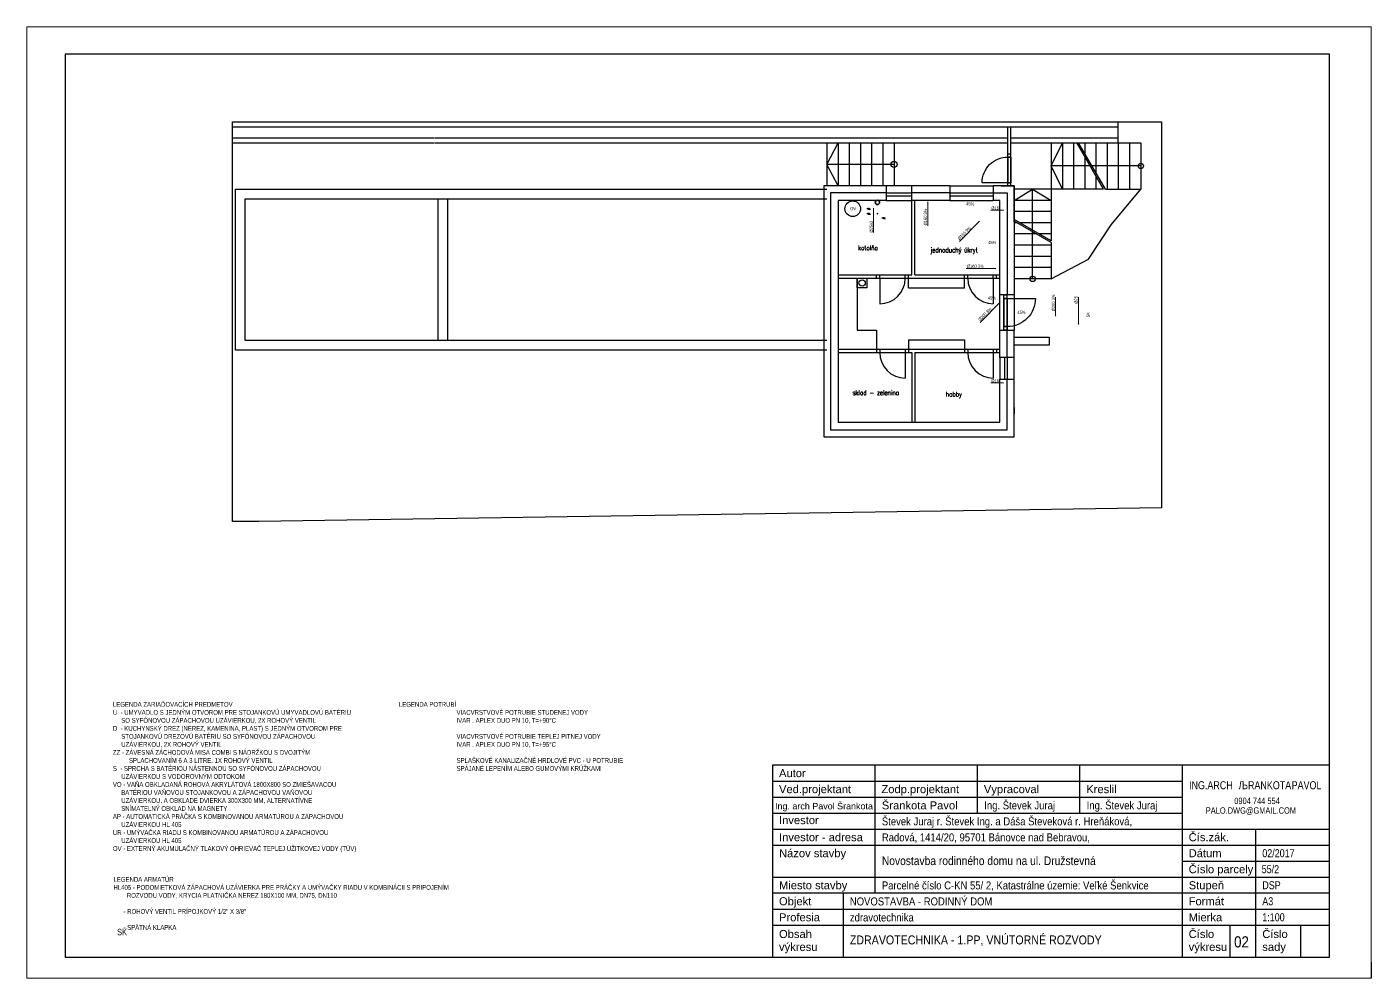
# Model space of a CAD drawing. Header units: millimetres. Extents: x -56794 to 98960, y -34660 to 63407.
# Drawn here: x 56960 to 98960, y -34660 to -4960 of the extents above; entities that cross this region are included whole.
import ezdxf
from ezdxf.enums import TextEntityAlignment as Align
from ezdxf.lldxf.tags import DXFTag

# ---------------------------------------------------------------- set-up
doc = ezdxf.new("R2010")
doc.units = ezdxf.units.MM
doc.header["$LTSCALE"] = 100
doc.linetypes.add('KANNERNV', pattern=[15, 1, -1, 1, -1, 1, -1, 1, -1, 1, -1, -5])
doc.linetypes.add('VODPITNV', pattern=[16, 1, -1, 1, -1, 1, -1, 1, -1, 1, -3, -4])
for name, color, linetype in [('DIM_100', 64, 'Continuous'), ('DVE_REZ', 1, 'Continuous'), ('KOTY', 2, 'Continuous'), ('MUR-POH', 64, 'Continuous'), ('MUR_POH', 64, 'Continuous'), ('MUR_REZ', 3, 'Continuous'), ('NAB_ZAR', 14, 'Continuous'), ('POP', 7, 'Continuous'), ('ROZPISKA100', 7, 'Continuous'), ('SAN-POH', 151, 'Continuous'), ('TXT_50_MIESTN', 7, 'Continuous')]:
    doc.layers.add(name, color=color, linetype=linetype)
for name, color, linetype, lineweight in [('KotyZdravotechnika', 4, 'Continuous', 9), ('SPLASKOVE', 34, 'KANNERNV', 15), ('STUDENAVODA', 150, 'VODPITNV', 15), ('VentilyPrvky', 6, 'Continuous', 9)]:
    doc.layers.add(name, color=color, linetype=linetype, lineweight=lineweight)
doc.layers.add('RAM_100', color=160, linetype='Continuous', plot=False)
doc.styles.add('ARIAL', font='arial.ttf', dxfattribs={"height": 250})
doc.styles.add('ROMANS', font='arial.ttf', dxfattribs={"width": 0.85})
doc.styles.add('SIMPLEX', font='SIMPLEX.SHX', dxfattribs={"width": 0.7})
doc.styles.get("Standard").update_dxf_attribs({"font": 'arial.ttf'})
doc.styles.add('TR-ELEC', font='TXT', dxfattribs={"width": 0.75, "height": 2})
tags = doc.linetypes.add('DASHED', pattern=[0.75, 0.5, -0.25]).pattern_tags.tags
tags[6:7] = [DXFTag(74, 4), DXFTag(75, 0), DXFTag(340, '0'), DXFTag(46, 1.0), DXFTag(50, 0.0), DXFTag(44, 0.0), DXFTag(45, 0.0)]
tags[4:5] = [DXFTag(74, 4), DXFTag(75, 0), DXFTag(340, '0'), DXFTag(46, 1.0), DXFTag(50, 0.0), DXFTag(44, 0.0), DXFTag(45, 0.0)]

# ---------------------------------------------------------------- blocks, each defined once
blk = doc.blocks.new('GulovyVentilPaka')
at = {"layer": 'VentilyPrvky'}
for p, q in [((82450, 24040), (82450, 24014)), ((82450, 24014), (82512, 24014))]:
    blk.add_line(p, q, dxfattribs=at)
for points in [[(82436, 24045), (82410, 24055), (82410, 24025), (82436, 24035)], [(82464, 24035), (82489, 24025), (82489, 24055), (82464, 24045)]]:
    blk.add_lwpolyline(points, dxfattribs=at)
blk.add_circle((82450, 24040), 14.9, dxfattribs=at)
blk = doc.blocks.new('Z_RAM_A_3_hp 1220')
at = {"layer": 'POP', "linetype": 'Continuous'}
blk.add_lwpolyline([(-288.5, -408), (-6.5, -408), (-6.5, -13), (-288.5, -13)], close=True, dxfattribs=at)
at = {"layer": 'RAM_100', "color": 150, "linetype": 'Continuous', "lineweight": 0}
blk.add_lwpolyline([(-297, -420), (0, -420), (0, 0), (-297, 0)], close=True, dxfattribs=at)
at = {"layer": 'RAM_100', "linetype": 'Continuous'}
blk.add_lwpolyline([(-288.5, -13), (-288.5, -408), (-6.5, -408), (-6.5, -13)], close=True, dxfattribs=at)

msp = doc.modelspace()

# ---------------------------------------------------------------- hatches: boundary and pattern name
at = {"layer": 'STUDENAVODA'}
h = msp.add_hatch(color=256, dxfattribs=at)
h.set_gradient(color1=(0, 102, 204), color2=(0, 102, 204))
edge = h.paths.add_edge_path()
edge.add_arc((83535, -10791), 28.6, 0, 360)

# ---------------------------------------------------------------- linework, layer by layer
at = {"layer": 'DVE_REZ', "color": 8, "linetype": 'ByBlock'}
msp.add_lwpolyline([(87605, -9826), (86805, -9826, -0.414214), (87605, -9026)], format="xyb", dxfattribs=at)
at = {"layer": 'KOTY'}
msp.add_line((98960, -34160), (98960, -34660), dxfattribs=at)
at = {"layer": 'KOTY', "color": 8, "flags": 128}
for points in [[(82906, -12806), (82906, -14426), (83506, -14426)], [(84506, -13106), (84506, -12806)], [(86256, -13106), (86256, -12806)], [(84506, -13106), (86256, -13106)], [(83506, -14426), (83506, -15026)], [(84506, -14726), (86256, -14726)], [(84506, -14726), (84506, -15026)], [(86256, -14726), (86256, -15026)]]:
    msp.add_lwpolyline(points, dxfattribs=at)
at = {"layer": 'KotyZdravotechnika'}
for p, q in [((85097, -10450), (85115, -10432)), ((85106, -10419), (85106, -11174)), ((83405, -10645), (83423, -10628)), ((83405, -10799), (83423, -10782)), ((83414, -10622), (83414, -11375)), ((87479, -10686), (87081, -10686)), ((87462, -10678), (87479, -10695)), ((86727, -11022), (86097, -11656)), ((86700, -11037), (86724, -11037)), ((87233, -12504), (86309, -12504)), ((87202, -12495), (87219, -12513)), ((89104, -13397), (89104, -13989)), ((89818, -13397), (89818, -14249)), ((87371, -13552), (86741, -14187)), ((87343, -13567), (87368, -13567)), ((89095, -13982), (89113, -13964)), ((89809, -14241), (89826, -14224)), ((87479, -16076), (87081, -16076)), ((87462, -16067), (87479, -16085))]:
    msp.add_line(p, q, dxfattribs=at)
at = {"layer": 'MUR-POH', "color": 8}
for points in [[(91062, -8576), (91062, -7926)], [(63383, -9926), (63383, -8426), (69700, -8426)], [(63383, -9926), (63383, -8426), (69700, -8426)], [(63383, -8576), (69700, -8576)], [(63383, -8576), (69700, -8576)], [(69713, -8426), (87605, -8426)], [(69713, -8426), (81556, -8426)], [(69713, -8576), (87605, -8576)], [(69713, -8576), (81656, -8576)], [(87705, -8426), (91062, -8426)], [(87705, -8576), (91765, -8576)], [(87705, -8576), (91064, -8576)], [(90362, -8576), (90362, -9515)], [(90712, -8576), (90712, -10026)], [(91062, -8576), (91062, -10026)], [(91414, -8576), (91414, -10026)], [(91765, -8576), (91765, -10026)], [(87605, -9026), (87705, -9026)], [(87605, -9026), (87705, -9026)], [(87605, -9826), (87705, -9826)], [(87806, -10376), (88385, -10026), (88964, -10376)], [(88385, -12828), (88385, -10026)], [(88964, -12826), (90128, -12213), (90835, -11139), (91765, -10026)], [(90658, -10026), (91765, -10026)], [(88964, -11696), (88964, -12827)], [(88964, -11775), (87806, -11775)], [(88964, -12125), (87806, -12125)], [(88964, -12126), (87806, -12126)], [(88964, -12475), (87806, -12475)], [(88964, -12476), (87806, -12476)], [(88964, -12826), (87806, -12826)], [(88964, -12827), (87806, -12827)], [(87806, -14648), (88905, -14648), (88905, -14898), (87806, -14898)]]:
    msp.add_lwpolyline(points, dxfattribs=at)
at = {"layer": 'MUR_POH', "color": 8, "linetype": 'DASHED', "ltscale": 250}
msp.add_line((81956, -10026), (81956, -10026), dxfattribs=at)
at = {"layer": 'MUR_POH', "color": 8}
for p in [(87806, -11042), (87806, -10970)]:
    msp.add_line(p, (87806, -9926), dxfattribs=at)
at = {"layer": 'MUR_POH', "color": 8, "flags": 128}
for points in [[(63383, -20400), (63383, -8046)], [(84606, -9926), (84606, -9926)], [(85801, -9926), (87156, -9926)], [(87406, -9926), (87406, -9926), (87806, -9926), (87806, -10026)], [(87406, -9926), (87406, -9926), (87806, -9926), (87806, -10026)], [(87806, -13326), (87706, -13326)], [(87706, -14426), (87806, -14426)], [(87806, -15282), (87806, -14426)], [(87806, -15959), (87806, -15282)], [(87806, -16841), (87806, -17046)], [(81856, -17756), (82256, -17756)]]:
    msp.add_lwpolyline(points, dxfattribs=at)
at = {"layer": 'MUR_POH', "color": 8, "linetype": 'DASHED', "ltscale": 250, "flags": 128}
for points in [[(81956, -8576), (81956, -9926)], [(82306, -9926), (81956, -9251), (82306, -8576)], [(82306, -8576), (82306, -9926)], [(82654, -8576), (82654, -9926)], [(83004, -8576), (83004, -9926)], [(83354, -8576), (83354, -9926)], [(83704, -8576), (83704, -9926)], [(84056, -8576), (84056, -9926)], [(88964, -8576), (88964, -10026)], [(89314, -10026), (88964, -9301), (89314, -8576)], [(89314, -8576), (89314, -10026)], [(89662, -8576), (89662, -10026)], [(90012, -8576), (90012, -8908)], [(90012, -9008), (90012, -10026)], [(84056, -9251), (81956, -9251)], [(91765, -9301), (88964, -9301)], [(90362, -9615), (90362, -10026)], [(90600, -10026), (87806, -10026)], [(88964, -10026), (88964, -11638)], [(69813, -14756), (69813, -10326)], [(70113, -14756), (70113, -10326)], [(88964, -10376), (87806, -10376)], [(88964, -10725), (87806, -10725)], [(88964, -11075), (87988, -11075)], [(88964, -11425), (88594, -11425)], [(87356, -14426), (87356, -13326)], [(87806, -13326), (87806, -14426)]]:
    msp.add_lwpolyline(points, dxfattribs=at)
at = {"layer": 'MUR_POH', "color": 8, "ltscale": 250, "flags": 128}
for points in [[(81956, -15056), (63483, -15056), (63483, -10026), (81956, -10026)], [(81956, -14756), (63783, -14756), (63783, -10326), (81956, -10326)]]:
    msp.add_lwpolyline(points, dxfattribs=at)
at = {"layer": 'MUR_POH', "color": 8}
for points in [[(84606, -9926), (83806, -9926)], [(87806, -9926), (87806, -11042)], [(83806, -10141), (82071, -10141), (82071, -17541), (87591, -17541), (87591, -15959)], [(83806, -10141), (84608, -10141)], [(83806, -10231), (84606, -10231)], [(83806, -10376), (84606, -10376)], [(85801, -10141), (84608, -10141)], [(85801, -10141), (87156, -10141)], [(85801, -10231), (87156, -10231)], [(85801, -10376), (87156, -10376)], [(87156, -10141), (87591, -10141), (87591, -13326)], [(87356, -10376), (87156, -10376)], [(87356, -13326), (87356, -10376)], [(87356, -15282), (87356, -14426)], [(87591, -15282), (87591, -14426)], [(87356, -15282), (87356, -15959)], [(87501, -15282), (87501, -15959)], [(87591, -15282), (87591, -15959)]]:
    msp.add_lwpolyline(points, dxfattribs=at)
at = {"layer": 'MUR_POH', "color": 8, "linetype": 'DASHED', "ltscale": 250}
msp.add_circle((84056, -9251), 95.8, dxfattribs=at)
at = {"layer": 'MUR_REZ', "color": 8}
msp.add_line((87706, -13326), (87356, -13326), dxfattribs=at)
at = {"layer": 'MUR_REZ', "color": 8, "flags": 128}
for points in [[(92409, -19977), (64205, -20400), (63383, -20400), (63383, -7926), (63383, -7926), (92409, -7926), (92409, -19977)], [(91062, -8076), (91062, -7926)], [(83806, -9926), (81856, -9926), (81856, -17756), (87806, -17756), (87806, -15959)], [(83806, -9926), (83806, -10376)], [(85801, -9926), (84606, -9926)], [(84606, -10376), (84606, -9926)], [(85801, -9926), (85801, -10376)], [(87806, -9926), (87156, -9926)], [(87156, -9926), (87156, -10376)], [(83806, -10376), (82306, -10376), (82306, -17306), (87356, -17306), (87356, -15959)], [(84606, -12706), (84606, -10376)], [(85801, -10376), (84606, -10376)], [(84706, -12706), (84706, -10376)], [(85801, -10376), (84706, -10376)], [(87806, -11027), (87806, -13326)], [(82306, -12706), (83506, -12706)], [(82306, -12806), (83506, -12806)], [(83506, -12806), (83506, -12706)], [(84506, -12706), (84606, -12706)], [(84506, -12806), (84506, -12706)], [(84506, -12806), (86306, -12806)], [(84706, -12706), (86306, -12706)], [(86256, -12806), (86256, -12706)], [(87256, -12806), (87256, -12706)], [(87256, -12706), (87356, -12706)], [(87256, -12806), (87356, -12806)], [(87356, -14426), (87706, -14426)], [(82306, -15026), (83506, -15026)], [(83506, -15026), (83506, -15126)], [(84506, -15026), (86256, -15026)], [(84506, -15026), (84506, -15126)], [(86256, -15026), (86256, -15126)], [(87256, -15026), (87256, -15126)], [(87256, -15026), (87356, -15026)], [(82306, -15126), (83506, -15126)], [(84506, -15126), (84606, -15126)], [(84606, -15126), (84606, -17306)], [(84706, -15126), (84706, -17306)], [(84706, -15126), (86256, -15126)], [(87256, -15126), (87356, -15126)], [(87806, -15282), (87356, -15282)], [(87356, -15959), (87806, -15959)]]:
    msp.add_lwpolyline(points, dxfattribs=at)
at = {"layer": 'MUR_REZ', "color": 8}
for points in [[(63383, -8076), (91062, -8076)], [(90600, -10026), (89763, -8576)], [(90658, -10026), (89820, -8576)], [(88964, -11638), (87806, -10970)], [(88964, -11696), (87806, -11027)], [(87888, -11075), (87806, -11075)], [(88494, -11425), (87806, -11425)]]:
    msp.add_lwpolyline(points, dxfattribs=at)
at = {"layer": 'MUR_REZ', "color": 8, "flags": 128}
msp.add_lwpolyline([(82906, -13106), (82906, -12806), (83206, -12806), (83206, -13106)], close=True, dxfattribs=at)
at = {"layer": 'MUR_REZ', "color": 8}
for centre in [(91765, -9301), (88385, -12828)]:
    msp.add_circle(centre, 84.2, dxfattribs=at)
at = {"layer": 'NAB_ZAR', "color": 8}
for p, q in [((87605, -9826), (87705, -9826)), ((87591, -14316), (87481, -14316)), ((87591, -14426), (87481, -14426))]:
    msp.add_line(p, q, dxfattribs=at)
at = {"layer": 'NAB_ZAR', "color": 8, "flags": 128}
for points in [[(87605, -8926), (87606, -8076)], [(87705, -8926), (87705, -8076)], [(87605, -9026), (87605, -8926)], [(87605, -8926), (87705, -8926)], [(87605, -9026), (87605, -8926)], [(87605, -8926), (87705, -8926)], [(87605, -9026), (87605, -9826)], [(87605, -9026), (87705, -9026)], [(87705, -9026), (87605, -9026)], [(87605, -9826), (87605, -9026)], [(87605, -9026), (87605, -9826)], [(87605, -9026), (87705, -9026)], [(87705, -9026), (87605, -9026)], [(87605, -9826), (87605, -9026)], [(87705, -9026), (87705, -8926)], [(87705, -9026), (87705, -8926)], [(87705, -9026), (87705, -8969)], [(87705, -9026), (87705, -8969)], [(87705, -9826), (87705, -9026)], [(87705, -9026), (87705, -9826)], [(87705, -9826), (87705, -9026)], [(87705, -9026), (87705, -9826)], [(87605, -9826), (87705, -9826)], [(87705, -9826), (87605, -9826)], [(87605, -9926), (87605, -9826)], [(87705, -9926), (87705, -9826)], [(83506, -12706), (84506, -12706)], [(83506, -12806), (84506, -12806)], [(83606, -12806), (83606, -12706)], [(83606, -12806), (83606, -13606)], [(84406, -12806), (84406, -12706)], [(86256, -12706), (87256, -12706)], [(86256, -12806), (87256, -12806)], [(86356, -12806), (86356, -12706)], [(87156, -12806), (87156, -12706)], [(87156, -12806), (87156, -13606)], [(87481, -13436), (87481, -13326), (87591, -13326)], [(87481, -14316), (87481, -13436)], [(87591, -13436), (87481, -13436)], [(87481, -13436), (87591, -13436)], [(87481, -13436), (87481, -14316)], [(87591, -13436), (87481, -13436)], [(87591, -13436), (87591, -13326)], [(87591, -13436), (87591, -14316)], [(87591, -14316), (87591, -13436)], [(87591, -14316), (87481, -14316)], [(87481, -14316), (87591, -14316)], [(87481, -14426), (87481, -14316)], [(87591, -14316), (87481, -14316)], [(87591, -14426), (87591, -14316)], [(87591, -14316), (87591, -14426)], [(83506, -15026), (84506, -15026)], [(83606, -15026), (83606, -15126)], [(84406, -15026), (84406, -15126)], [(86256, -15026), (87256, -15026)], [(86356, -15026), (86356, -15126)], [(87156, -15026), (87156, -15126)], [(83506, -15126), (84506, -15126)], [(84406, -15126), (84406, -15926)], [(86256, -15126), (87256, -15126)], [(87156, -15126), (87156, -15926)]]:
    msp.add_lwpolyline(points, dxfattribs=at)
msp.add_lwpolyline([(87591, -13436), (88471, -13436, -0.414214), (87591, -14316)], format="xyb", dxfattribs=at)
at = {"layer": 'NAB_ZAR', "color": 8}
msp.add_circle((83056, -12956), 100, dxfattribs=at)
for centre, start, end in [((83606, -12806), 270, 0), ((87156, -12806), 180, 270), ((84406, -15126), 180, 270), ((87156, -15126), 180, 270)]:
    msp.add_arc(centre, 800, start, end, dxfattribs=at)
at = {"layer": 'ROZPISKA100', "color": 2}
for p, q in [((97660, -28010), (80260, -28010)), ((80260, -28010), (80260, -34010)), ((93060, -28010), (93060, -34010)), ((97660, -34010), (97660, -28010)), ((80260, -30010), (97660, -30010)), ((97660, -32010), (80260, -32010)), ((80260, -34010), (97660, -34010))]:
    msp.add_line(p, q, dxfattribs=at)
at = {"layer": 'ROZPISKA100'}
for p, q in [((83460, -32010), (83460, -28010)), ((86660, -29510), (86660, -28010)), ((89860, -29510), (89860, -28010)), ((80260, -28510), (93060, -28510)), ((80260, -29010), (93060, -29010)), ((80260, -29510), (93060, -29510)), ((95360, -34010), (95360, -30010)), ((80260, -30510), (97660, -30510)), ((93060, -31010), (97660, -31010)), ((80260, -31510), (97660, -31510)), ((82460, -32010), (82460, -34005)), ((80260, -32510), (97660, -32510)), ((80260, -33010), (97660, -33010)), ((94560, -34010), (94560, -33010)), ((96760, -34010), (96760, -33010))]:
    msp.add_line(p, q, dxfattribs=at)
at = {"layer": 'SAN-POH'}
msp.add_circle((82763, -10637), 243, dxfattribs=at)
at = {"layer": 'SPLASKOVE', "linetype": 'Continuous', "lineweight": 35}
msp.add_circle((83535, -10441), 66.4, dxfattribs=at)

# ---------------------------------------------------------------- block references
at = {"layer": 'MUR_POH', "ltscale": 0.3, "xscale": 100, "yscale": 100, "zscale": 100, "rotation": 270.0000000000635}
msp.add_blockref('Z_RAM_A_3_hp 1220', (98960, -34660), dxfattribs=at)
at = {"layer": 'VentilyPrvky'}
for p in [(804, -34677), (804, -34830), (1275, -34963)]:
    msp.add_blockref('GulovyVentilPaka', p, dxfattribs=at)

# ---------------------------------------------------------------- texts
at = {"layer": 'DIM_100', "color": 1, "char_height": 150, "attachment_point": 5, "style": 'SIMPLEX'}
for s, insert in [('{kotolňa}', (83238, -11857)), ('{jednoduchý úkryt}', (85931, -11952)), ('{sklad - zelenina}', (83485, -16381))]:
    msp.add_mtext(s, dxfattribs=dict(at, insert=insert))
at = {"layer": 'DIM_100', "color": 1, "insert": (85923, -16452), "char_height": 150, "width": 694.53, "attachment_point": 5, "style": 'SIMPLEX'}
msp.add_mtext('{hobby}', dxfattribs=at)
at = {"layer": 'KotyZdravotechnika', "char_height": 100, "attachment_point": 1, "style": 'TR-ELEC'}
for s, insert, width in [('{45%}', (86308, -10438), 247.79), ('{OV}', (82687, -10585), 299.97), ('{Ø16}', (87094, -10564), 147.44), ('{45%}', (86996, -11642), 247.79), ('{Ø160 3%}', (86330, -12381), 556.67), ('{45%}', (86982, -13374), 247.79), ('{45%}', (87909, -13821), 247.79), ('{Ø16}', (87094, -15953), 147.44)]:
    msp.add_mtext(s, dxfattribs=dict(at, insert=insert, width=width))
for s, insert, width, rotation in [('{Ø160 3%}', (84982, -11158), 556.67, 90), ('{Ø25x2}', (83294, -11381), 147.44, 90), ('{Ø160 3%}', (86028, -11554), 556.67, 45), ('{Ø200 3%}', (88984, -13840), 556.67, 90), ('{Ø25}', (89692, -13603), 556.67, 90), ('{Ø200 3%}', (86672, -14084), 556.67, 45)]:
    msp.add_mtext(s, dxfattribs=dict(at, insert=insert, width=width, rotation=rotation))
at = {"layer": 'ROZPISKA100'}
for s, height, style, p in [('Autor', 250, 'ARIAL', (80460, -28385)), ('Ved.projektant', 250, 'ARIAL', (80460, -28885)), ('Zodp.projektant', 250, 'ARIAL', (83660, -28885)), ('Vypracoval', 250, 'ARIAL', (86860, -28885)), ('Kreslil', 250, 'ARIAL', (90060, -28885)), ('Ing. arch Pavol Šrankota ', 200, 'ROMANS', (80335, -29391)), ('Šrankota Pavol', 250, 'ROMANS', (83673, -29391)), ('Investor', 250, 'ARIAL', (80460, -29852)), ('Investor - adresa', 250, 'ARIAL', (80460, -30385)), ('Čís.zák.', 250, 'ARIAL', (93260, -30385)), ('Názov stavby', 250, 'ARIAL', (80460, -30885)), ('Dátum', 250, 'ARIAL', (93260, -30885)), ('Číslo parcely', 250, 'ARIAL', (93260, -31385)), ('Miesto stavby', 250, 'ARIAL', (80460, -31885)), ('Stupeň', 250, 'ARIAL', (93260, -31885)), ('Objekt', 250, 'ARIAL', (80460, -32385)), ('Formát', 250, 'ARIAL', (93260, -32385)), ('Profesia', 250, 'ARIAL', (80460, -32885)), ('Mierka', 250, 'ARIAL', (93260, -32885)), ('Obsah', 250, 'ARIAL', (80460, -33408)), ('Číslo', 250, 'ARIAL', (93260, -33408)), ('Číslo', 250, 'ARIAL', (95560, -33408)), ('výkresu', 250, 'ARIAL', (80460, -33810)), ('výkresu', 250, 'ARIAL', (93260, -33810)), ('sady', 250, 'ARIAL', (95560, -33810))]:
    msp.add_text(s, height=height, dxfattribs=dict(at, style=style)).set_placement(p)
at = {"layer": 'ROZPISKA100', "style": 'ROMANS', "width": 0.85}
for s, height, p in [('Ing. Števek Juraj', 250, (86873, -29391)), ('Ing. Števek Juraj', 250, (90073, -29391)), ('Števek Juraj r. Števek Ing. a Dáša Števeková r. Hreňáková, ', 250, (83673, -29891)), ('Radová, 1414/20, 95701 Bánovce nad Bebravou,', 250, (83673, -30391)), ('Novostavba rodinného domu na ul. Družstevná', 270, (83673, -31131)), ('Parcelné číslo C-KN 55/ 2, Katastrálne územie:^JVeľké Šenkvice', 250, (83673, -31891)), ('NOVOSTAVBA - RODINNÝ DOM', 250, (82673, -32391)), ('zdravotechnika', 250, (82673, -32891)), ('ZDRAVOTECHNIKA - 1.PP, VNÚTORNÉ ROZVODY', 280, (82673, -33608)), ('02', 350, (94679, -33704))]:
    msp.add_text(s, height=height, dxfattribs=at).set_placement(p)
at = {"layer": 'ROZPISKA100', "width": 0.8}
for tag, p, s in [('ING.ARCH', (93271, -28762), 'KRESLIL'), ('ЉRANKOTA', (94817, -28762), 'KRESLIL'), ('PAVOL', (96477, -28762), 'KRESLIL'), ('02/2017', (95560, -30885), 'DÁTUM'), ('55/2', (95542, -31385), 'ARCH.ČÍSLO'), ('DSP', (95560, -31885), 'STUPEŇ'), ('A3', (95560, -32385), 'FORMÁT'), ('1:100', (95560, -32885), 'MIERKA')]:
    msp.add_attdef(tag, p, s, height=250, dxfattribs=at)
for tag, p in [('PALO.DWG@GMAIL.COM', (95204, -29427)), ('0904 744 554', (95396, -29127))]:
    msp.add_attdef(tag, text='KRESLIL', height=200, dxfattribs=at).set_placement(p, align=Align.MIDDLE_CENTER)
at = {"layer": 'SPLASKOVE', "insert": (90069, -14032), "char_height": 100, "width": 161.42, "attachment_point": 1, "rotation": 90, "style": 'TR-ELEC'}
msp.add_mtext('{SK}', dxfattribs=at)
at = {"layer": 'SPLASKOVE', "insert": (59780, -33121), "char_height": 200, "width": 322.85, "attachment_point": 1, "style": 'TR-ELEC'}
msp.add_mtext('{SK}', dxfattribs=at)
at = {"layer": 'TXT_50_MIESTN', "lineweight": 9, "ltscale": 5, "char_height": 150, "attachment_point": 1, "style": 'TR-ELEC'}
for s, insert, width in [('{\\pxt3;LEGENDA ZARIAĎOVACÍCH PREDMETOV\\PU  - UMYVADLO S JEDNÝM OTVOROM PRE STOJANKOVÚ UMYVADLOVÚ BATÉRIU\\P     SO SYFÓNOVOU ZÁPACHOVOU UZÁVIERKOU, 2X ROHOVÝ VENTIL\\PD  - KUCHYNSKÝ DREZ (NEREZ, KAMENINA, PLAST) S JEDNÝM OTVOROM PRE   \\P     STOJANKOVÚ DREZOVÚ BATÉRIU SO SYFÓNOVOU ZÁPACHOVOU \\P     UZÁVIERKOU, 2X ROHOVÝ VENTIL\\PZZ - ZÁVESNÁ ZÁCHODOVÁ MISA COMBI S NÁDRŽKOU S DVOJITÝM \\P^I SPLACHOVANÍM 6 A 3 LITRE. 1X ROHOVÝ VENTIL\\PS  - SPRCHA S BATÉRIOU NÁSTENNOU SO SYFÓNOVOU ZÁPACHOVOU \\P     UZÁVIERKOU S VODOROVNÝM ODTOKOM\\PVO - VAŇA OBKLADANÁ ROHOVÁ AKRYLÁTOVÁ 1800X800 SO ZMIEŠAVACOU \\P     BATÉRIOU VAŇOVOU STOJANKOVOU A ZÁPACHOVOU VAŇOVOU \\P     UZÁVIERKOU, A OBKLADE DVIERKA 300X300 MM, ALTERNATÍVNE  \\P     SNÍMATELNÝ OBKLAD NA MAGNETY\\PAP - AUTOMATICKÁ PRÁČKA S KOMBINOVANOU ARMATÚROU A ZÁPACHOVOU \\P     UZÁVIERKOU HL 405\\PUR - UMÝVAČKA RIADU S KOMBINOVANOU ARMATÚROU A ZÁPACHOVOU \\P     UZÁVIERKOU HL 405\\POV - EXTERNÝ AKUMULAČNÝ TLAKOVÝ OHRIEVAČ TEPLEJ ÚŽITKOVEJ VODY (TÚV)}', (59648, -26038), 8049.35), ('{LEGENDA POTRUBÍ\\P^I^I^IVIACVRSTVOVÉ POTRUBIE STUDENEJ VODY \\P^I^I^IIVAR . APLEX DUO PN 10, T=+90°C\\P\\P^I^I^IVIACVRSTVOVÉ POTRUBIE TEPLEJ PITNEJ VODY \\P^I^I^IIVAR . APLEX DUO PN 10, T=+95°C\\P\\P^I^I^ISPLAŠKOVÉ KANALIZAČNÉ HRDLOVÉ PVC - U POTRUBIE\\P^I^I^ISPÁJANÉ LEPENÍM ALEBO GUMOVÝMI KRÚŽKAMI }', (68585, -26038), 11319.65), ('{LEGENDA ARMATÚR\\PHL405 - PODOMIETKOVÁ ZÁPACHOVÁ UZÁVIERKA PRE PRÁČKY A UMÝVAČKY RIADU V KOMBINÁCII S PRIPOJENÍM \\P        ROZVODU VODY, KRYCIA PLATNIČKA NEREZ 180X100 MM, DN75, DN110\\P\\P      - ROHOVÝ VENTIL PRÍPOJKOVÝ 1/2" X 3/8"\\P\\P      - SPÄTNÁ KLAPKA}', (59666, -31503), 11319.65)]:
    msp.add_mtext(s, dxfattribs=dict(at, insert=insert, width=width))

doc.saveas('drawing.dxf')
